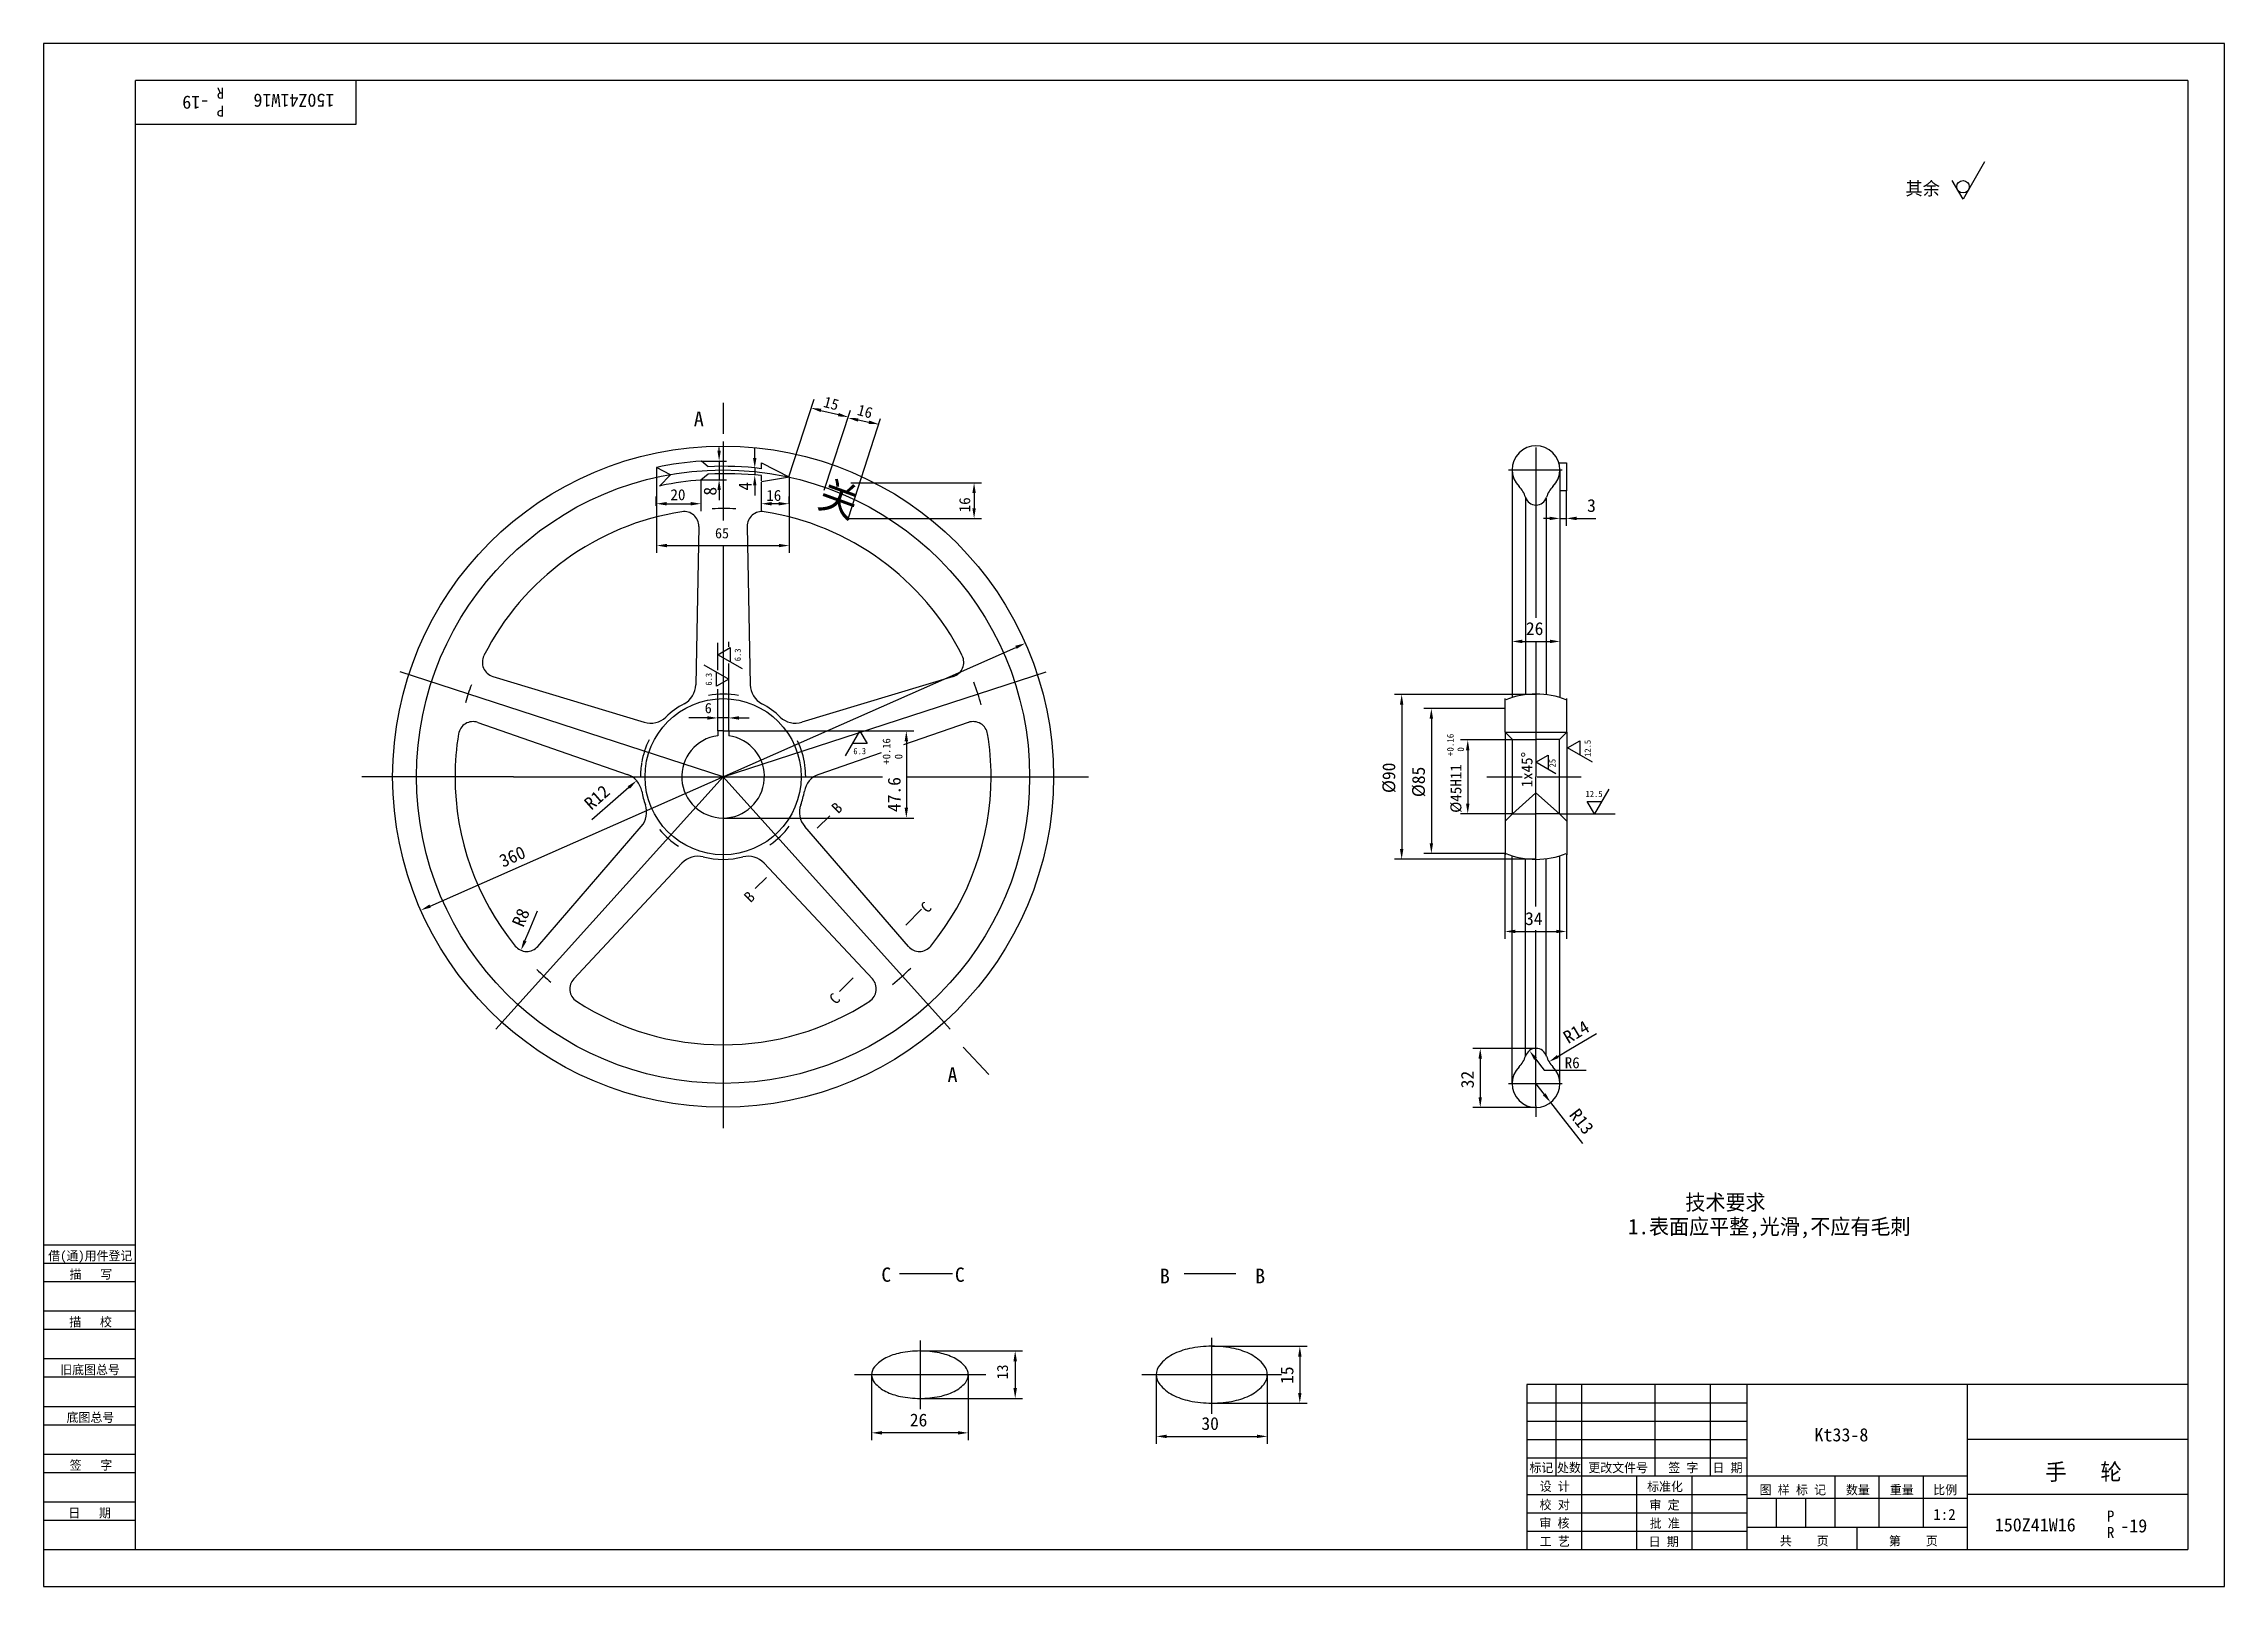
# Model space of a CAD drawing. Header units: metres. Extents: x 0 to 594, y 0 to 420.
import ezdxf

# ---------------------------------------------------------------- set-up
doc = ezdxf.new("R2010")
doc.units = ezdxf.units.M
for name, color, linetype in [('C', 6, 'Continuous'), ('D', 1, 'Continuous'), ('FL', 5, 'Continuous'), ('T', 7, 'Continuous'), ('TL', 4, 'Continuous')]:
    doc.layers.add(name, color=color, linetype=linetype)

# ---------------------------------------------------------------- blocks, each defined once
blk = doc.blocks.new('TUKUN2')
at = {"layer": 'FL'}
for p, q in [((594, 420), (0, 420)), ((0, 420), (0, 0)), ((594, 0), (594, 420)), ((0, 83), (25, 83)), ((0, 75), (25, 75)), ((0, 70), (25, 70)), ((0, 62), (25, 62)), ((0, 57), (25, 57)), ((412, 30), (412, 55)), ((419, 10), (419, 55)), ((439, 30), (439, 55)), ((454, 30), (454, 55)), ((0, 49), (25, 49)), ((404, 50), (464, 50)), ((0, 44), (25, 44)), ((404, 45), (464, 45)), ((0, 36), (25, 36)), ((404, 40), (464, 40)), ((0, 31), (25, 31)), ((404, 35), (464, 35)), ((449, 10), (449, 30)), ((404, 25), (464, 25)), ((0, 23), (25, 23)), ((0, 18), (25, 18)), ((404, 20), (464, 20)), ((404, 15), (464, 15)), ((0, 0), (594, 0))]:
    blk.add_line(p, q, dxfattribs=at)
at = {"layer": 'TL'}
for p, q in [((584, 410), (25, 410)), ((25, 10), (25, 410)), ((85, 410), (85, 398)), ((584, 410), (584, 10)), ((85, 398), (25, 398)), ((0, 93), (25, 93)), ((0, 88), (25, 88)), ((584, 55), (404, 55)), ((404, 55), (404, 10)), ((464, 10), (464, 55)), ((524, 10), (524, 55)), ((584, 40), (524, 40)), ((524, 30), (404, 30)), ((434, 10), (434, 30)), ((488, 16), (488, 30)), ((500, 16), (500, 30)), ((512, 16), (512, 30)), ((464, 24), (524, 24)), ((472, 16), (472, 24)), ((480, 16), (480, 24)), ((584, 25), (524, 25)), ((524, 16), (464, 16)), ((494, 10), (494, 16)), ((0, 10), (584, 10))]:
    blk.add_line(p, q, dxfattribs=at)
at = {"layer": 'T'}
for s, p in [('借(通)用件登记', (1.26, 88.76)), ('描   写', (7.09, 83.76)), ('描   校', (6.98, 70.76)), ('旧底图总号', (4.52, 57.76)), ('底图总号', (6.25, 44.76)), ('签   字', (7.1, 31.76)), ('标记', (404.71, 31.07)), ('处数', (412.22, 31.07)), ('更改文件号', (420.75, 31.07)), ('签 字', (442.53, 31.07)), ('日 期', (454.57, 31.07)), ('校 对', (407.48, 20.99)), ('设 计', (407.5, 25.99)), ('标准化', (436.77, 25.93)), ('审 定', (437.39, 20.93)), ('图 样 标 记', (467.4, 25.04)), ('数量', (490.92, 25.04)), ('重量', (502.88, 25.04)), ('比例', (514.7, 25.04)), ('日   期', (6.72, 18.76)), ('审 核', (407.41, 15.99)), ('批 准', (437.46, 15.93)), ('工 艺', (407.52, 10.99)), ('日 期', (437.18, 10.93)), ('共    页', (472.91, 11.13)), ('第    页', (502.62, 11.13))]:
    blk.add_text(s, height=2.5, dxfattribs=at).set_placement(p)

msp = doc.modelspace()

# ---------------------------------------------------------------- linework, layer by layer
at = {"layer": 'C'}
for p, q in [((185.07, 311.69), (185.07, 290.18)), ((406.49, 310.04), (406.49, 263.71)), ((399.05, 303.99), (413.6, 303.99)), ((185.07, 283.35), (185.07, 124.78)), ((406.49, 257.25), (406.49, 220.43)), ((185.07, 220.43), (97.09, 249.01)), ((185.07, 220.43), (273.04, 249.01)), ((112.37, 220.43), (86.65, 220.43)), ((128.03, 220.43), (112.37, 220.43)), ((185.07, 220.43), (123.17, 151.69)), ((128.03, 220.43), (228.47, 220.43)), ((185.07, 220.43), (246.96, 151.69)), ((234.99, 220.43), (284.59, 220.43)), ((393.08, 220.43), (402.69, 220.43)), ((406.49, 185.08), (406.49, 220.43)), ((406.79, 220.43), (418.8, 220.43)), ((406.49, 130.82), (406.49, 178.61)), ((399.05, 136.87), (413.6, 136.87)), ((406.49, 130.82), (406.49, 127.8)), ((238.75, 66.98), (238.75, 48.25)), ((318.15, 67.64), (318.15, 46.96)), ((220.85, 57.71), (256.64, 57.71)), ((299.14, 57.71), (337.17, 57.71))]:
    msp.add_line(p, q, dxfattribs=at)
msp.add_circle((185.07, 220.43), 83.5, dxfattribs=at)
at = {"layer": 'D'}
for p, q in [((528.66, 387.8), (522.81, 377.66)), ((522.81, 377.66), (519.88, 382.73)), ((202.95, 302.07), (209.88, 323.2)), ((211.72, 320.16), (216.47, 318.99)), ((212.57, 298.4), (219.78, 320.2)), ((219.23, 290.88), (227.92, 317.92)), ((221.86, 317.55), (224.81, 316.94)), ((183.99, 309.17), (183.99, 310.07)), ((193.7, 307.23), (193.7, 310.03)), ((166.98, 304.62), (166.98, 281.35)), ((179.13, 306.37), (185.99, 306.37)), ((183.99, 306.37), (183.99, 301.27)), ((193.7, 304.43), (193.7, 302.54)), ((179.05, 301.21), (179.05, 292.75)), ((179.13, 301.27), (185.99, 301.27)), ((183.99, 298.47), (183.99, 295.67)), ((193.7, 299.74), (193.7, 296.94)), ((195.49, 300.64), (195.49, 292.75)), ((203.06, 301.96), (203.06, 281.35)), ((219.86, 300.44), (255.44, 300.44)), ((253.44, 297.64), (253.44, 293.52)), ((414.73, 298.21), (414.73, 288.75)), ((166.89, 294.18), (166.89, 296.75)), ((169.69, 294.75), (176.25, 294.75)), ((200.23, 294.75), (198.29, 294.75)), ((203.03, 294.75), (203.03, 296.75)), ((219.11, 290.72), (255.44, 290.72)), ((410.19, 290.75), (408.56, 290.75)), ((412.99, 290.75), (414.73, 290.75)), ((417.53, 290.75), (420.33, 290.75)), ((420.33, 290.75), (422.76, 290.75)), ((169.78, 283.35), (200.26, 283.35)), ((105.29, 185.21), (264.84, 255.64)), ((183.6, 249.42), (183.6, 256.9)), ((183.6, 253.65), (186.98, 255.6)), ((186.6, 255.77), (186.6, 257.11)), ((186.98, 255.6), (186.98, 251.7)), ((402.73, 257.25), (410.27, 257.25)), ((179.87, 250.92), (186.63, 247.01)), ((190.36, 249.75), (183.6, 253.65)), ((186.6, 238.42), (186.6, 251.26)), ((183.25, 245.06), (183.25, 248.96)), ((186.63, 247.01), (183.25, 245.06)), ((183.6, 236.42), (183.6, 244.3)), ((183.6, 232.88), (183.6, 238.42)), ((186.6, 232.88), (186.6, 238.42)), ((406.47, 242.82), (367.91, 242.82)), ((369.91, 240.02), (369.91, 200.74)), ((398.1, 239), (375.99, 239)), ((178, 236.42), (175.74, 236.42)), ((180.8, 236.42), (178, 236.42)), ((186.6, 236.42), (183.6, 236.42)), ((186.6, 232.88), (236.99, 232.88)), ((189.4, 236.42), (192.2, 236.42)), ((218.43, 226.1), (222.34, 232.86)), ((222.34, 232.86), (224.29, 229.48)), ((377.99, 236.2), (377.99, 202.33)), ((224.29, 229.48), (220.38, 229.48)), ((234.99, 230.08), (234.99, 211.96)), ((400.15, 230.43), (385.91, 230.43)), ((387.91, 227.63), (387.91, 213.11)), ((406.47, 224.35), (409.85, 226.3)), ((409.85, 226.3), (409.85, 222.4)), ((415.1, 228.26), (418.48, 230.21)), ((421.86, 224.36), (415.1, 228.26)), ((418.48, 230.21), (418.48, 226.31)), ((411.87, 221.23), (406.47, 224.35)), ((155.78, 214.32), (149.33, 208.65)), ((159.42, 217.51), (155.78, 214.32)), ((400.1, 210.34), (406.49, 215.99)), ((406.49, 215.99), (412.89, 210.34)), ((426.33, 217.04), (422.42, 210.28)), ((184.99, 209.16), (236.99, 209.16)), ((400.15, 210.31), (385.91, 210.31)), ((412.98, 210.28), (428.03, 210.28)), ((420.47, 213.66), (424.38, 213.66)), ((422.42, 210.28), (420.47, 213.66)), ((406.47, 197.94), (367.91, 197.94)), ((398, 199.53), (375.99, 199.53)), ((398.04, 199.44), (398.04, 176.29)), ((414.81, 199.29), (414.81, 176.29)), ((131.11, 175.74), (132.25, 178.47)), ((132.25, 178.47), (134.53, 183.94)), ((400.84, 178.29), (412.01, 178.29)), ((415.47, 146.05), (422.98, 150.54)), ((406.49, 146.46), (389.31, 146.46)), ((391.31, 143.66), (391.31, 133.18)), ((406.37, 143.62), (408.06, 141.39)), ((412.45, 144.24), (415.47, 146.05)), ((408.77, 133.95), (406.49, 136.87)), ((408.06, 141.39), (408.69, 140.55)), ((408.69, 140.55), (420.14, 140.55)), ((410.49, 131.74), (413.92, 127.32)), ((406.55, 130.38), (389.31, 130.38)), ((413.92, 127.32), (419.2, 120.54)), ((233.11, 85.2), (247.56, 85.2)), ((310.64, 85.2), (324.75, 85.2)), ((318.19, 65.37), (344.17, 65.37)), ((238.7, 64.08), (266.64, 64.08)), ((264.64, 61.28), (264.64, 53.96)), ((342.17, 62.57), (342.17, 52.67)), ((225.54, 57.6), (225.54, 39.79)), ((251.85, 57.71), (251.85, 39.79)), ((303.08, 57.71), (303.08, 38.83)), ((333.3, 57.71), (333.3, 38.83)), ((238.7, 51.16), (266.64, 51.16)), ((318.19, 49.87), (344.17, 49.87)), ((249.05, 41.79), (228.34, 41.79)), ((305.88, 40.83), (330.5, 40.83))]:
    msp.add_line(p, q, dxfattribs=at)
msp.add_circle((522.81, 381.04), 1.69, dxfattribs=at)
for points in [[(211.83, 320.61), (211.61, 319.71), (209, 320.83)], [(216.58, 319.45), (216.36, 318.54), (219.19, 318.33)], [(221.95, 318.01), (221.76, 317.09), (219.11, 318.11)], [(224.9, 317.4), (224.71, 316.48), (227.55, 316.37)], [(183.53, 309.17), (184.46, 309.17), (183.99, 306.37)], [(193.23, 307.23), (194.16, 307.23), (193.7, 304.43)], [(183.53, 298.47), (184.46, 298.47), (183.99, 301.27)], [(193.23, 299.74), (194.16, 299.74), (193.7, 302.54)], [(252.97, 297.64), (253.9, 297.64), (253.44, 300.44)], [(169.69, 295.21), (169.69, 294.28), (166.89, 294.75)], [(176.25, 295.21), (176.25, 294.28), (179.05, 294.75)], [(198.29, 295.21), (198.29, 294.28), (195.49, 294.75)], [(200.23, 295.21), (200.23, 294.28), (203.03, 294.75)], [(252.97, 293.52), (253.9, 293.52), (253.44, 290.72)], [(410.19, 291.21), (410.19, 290.28), (412.99, 290.75)], [(417.53, 291.21), (417.53, 290.28), (414.73, 290.75)], [(169.78, 283.82), (169.78, 282.89), (166.98, 283.35)], [(200.26, 283.82), (200.26, 282.89), (203.06, 283.35)], [(265.03, 255.21), (264.65, 256.07), (267.4, 256.77)], [(402.73, 257.72), (402.73, 256.79), (399.93, 257.25)], [(410.27, 257.72), (410.27, 256.79), (413.07, 257.25)], [(369.44, 240.02), (370.37, 240.02), (369.91, 242.82)], [(377.52, 236.2), (378.46, 236.2), (377.99, 239)], [(180.8, 236.89), (180.8, 235.96), (183.6, 236.42)], [(189.4, 236.89), (189.4, 235.96), (186.6, 236.42)], [(234.52, 230.08), (235.45, 230.08), (234.99, 232.88)], [(387.44, 227.63), (388.37, 227.63), (387.91, 230.43)], [(159.72, 217.16), (159.11, 217.86), (161.52, 219.36)], [(234.52, 211.96), (235.45, 211.96), (234.99, 209.16)], [(387.44, 213.11), (388.37, 213.11), (387.91, 210.31)], [(377.52, 202.33), (378.46, 202.33), (377.99, 199.53)], [(369.44, 200.74), (370.37, 200.74), (369.91, 197.94)], [(105.48, 184.79), (105.1, 185.64), (102.73, 184.08)], [(400.84, 178.76), (400.84, 177.83), (398.04, 178.29)], [(412.01, 178.76), (412.01, 177.83), (414.81, 178.29)], [(131.54, 175.56), (130.68, 175.92), (130.03, 173.16)], [(390.84, 143.66), (391.77, 143.66), (391.31, 146.46)], [(406, 143.34), (406.75, 143.9), (404.69, 145.86)], [(412.69, 143.84), (412.21, 144.65), (410.04, 142.81)], [(390.84, 133.18), (391.77, 133.18), (391.31, 130.38)], [(408.4, 133.66), (409.13, 134.23), (410.49, 131.74)], [(341.7, 62.57), (342.63, 62.57), (342.17, 65.37)], [(264.17, 61.28), (265.11, 61.28), (264.64, 64.08)], [(264.17, 53.96), (265.11, 53.96), (264.64, 51.16)], [(341.7, 52.67), (342.63, 52.67), (342.17, 49.87)], [(228.34, 42.26), (228.34, 41.33), (225.54, 41.79)], [(249.05, 42.26), (249.05, 41.33), (251.85, 41.79)], [(305.88, 41.3), (305.88, 40.37), (303.08, 40.83)], [(330.5, 41.3), (330.5, 40.37), (333.3, 40.83)]]:
    msp.add_solid(points, dxfattribs=at)
at = {"layer": 'TL'}
for p, q in [((185.12, 322.17), (185.12, 313.74)), ((170.71, 302.6), (166.98, 304.62)), ((180.97, 304.8), (179.18, 306.34)), ((195.56, 305.12), (195.56, 305.91)), ((195.56, 305.88), (203.14, 301.98)), ((195.56, 304.27), (195.56, 305.12)), ((399.99, 303.99), (399.99, 241.97)), ((412.82, 305.92), (414.82, 305.92)), ((412.99, 303.99), (412.99, 241.97)), ((414.82, 305.92), (414.82, 298.22)), ((170.71, 302.6), (167.74, 299.55)), ((168.27, 299.67), (167.79, 299.53)), ((180.97, 302.75), (179.02, 301.2)), ((195.56, 301.02), (195.56, 302.44)), ((203.14, 301.98), (195.57, 300.74)), ((414.82, 298.22), (413.05, 298.22)), ((403.63, 296.51), (403.63, 242.74)), ((409.31, 296.48), (409.31, 242.75)), ((178.47, 288.53), (177.64, 245.45)), ((191.66, 288.53), (192.49, 245.45)), ((122.34, 247.75), (163.58, 235.24)), ((247.8, 247.75), (206.55, 235.24)), ((398.1, 232.52), (398.1, 241.68)), ((414.89, 232.52), (414.89, 241.68)), ((118.26, 235.2), (158.98, 221.07)), ((183.6, 232.88), (183.6, 231.58)), ((185.1, 232.88), (183.6, 232.88)), ((185.1, 232.88), (186.6, 232.88)), ((186.6, 232.88), (186.6, 231.57)), ((251.87, 235.2), (234.21, 229.07)), ((398.1, 232.52), (414.67, 232.52)), ((398.1, 232.52), (398.1, 208.34)), ((400.1, 230.52), (398.1, 232.52)), ((412.89, 230.52), (414.89, 232.52)), ((414.89, 232.52), (414.89, 208.34)), ((228.1, 226.95), (211.15, 221.07)), ((400.1, 230.52), (406.5, 230.52)), ((400.1, 210.34), (400.1, 230.45)), ((412.89, 230.52), (406.48, 230.52)), ((412.89, 210.34), (412.89, 230.45)), ((214.16, 209.75), (210.71, 206.4)), ((400.1, 210.34), (398.1, 208.34)), ((398.1, 208.34), (398.1, 199.18)), ((400.1, 210.34), (406.5, 210.34)), ((412.89, 210.34), (406.48, 210.34)), ((414.89, 208.34), (412.89, 210.34)), ((414.89, 208.34), (414.89, 199.18)), ((134.59, 174.23), (162.8, 206.83)), ((235.54, 174.23), (207.34, 206.83)), ((144.4, 165.4), (173.87, 196.86)), ((225.73, 165.4), (196.26, 196.86)), ((399.99, 136.87), (399.99, 198.89)), ((403.63, 144.34), (403.63, 198.11)), ((409.31, 144.37), (409.31, 198.1)), ((412.99, 136.87), (412.99, 198.89)), ((196.92, 193), (193.81, 189.97)), ((239.13, 184.33), (234.86, 180.04)), ((220.53, 165.66), (216.81, 161.94)), ((250.49, 146.76), (257.46, 139.38))]:
    msp.add_line(p, q, dxfattribs=at)
msp.add_lwpolyline([(195.56, 302.44, 0.04), (180.97, 302.75, 0.04)], format="xyb", dxfattribs=at)
for points in [[(318.19, 65.37, 0.05), (312.09, 64.73, 0.07), (307.51, 63.1, 0.1), (304.01, 60.26, 0.17), (303.08, 57.62, 0.17), (304.01, 54.99, 0.1), (307.51, 52.15, 0.07), (312.09, 50.52, 0.05), (318.19, 49.88, 0.05), (324.3, 50.52, 0.07), (328.88, 52.15, 0.1), (332.37, 54.99, 0.17), (333.3, 57.62, 0.17), (332.37, 60.26, 0.1), (328.88, 63.1, 0.07), (324.3, 64.73, 0.05)], [(238.7, 64.08, 0.05), (233.37, 63.55, 0.06), (229.39, 62.19, 0.1), (226.33, 59.8, 0.18), (225.54, 57.62, 0.18), (226.33, 55.44, 0.1), (229.39, 53.06, 0.06), (233.37, 51.7, 0.05), (238.7, 51.16, 0.05), (244.02, 51.7, 0.06), (248, 53.06, 0.1), (251.06, 55.44, 0.18), (251.85, 57.62, 0.18), (251.06, 59.8, 0.1), (248, 62.19, 0.06), (244.02, 63.55, 0.05)]]:
    msp.add_lwpolyline(points, format="xyb", close=True, dxfattribs=at)
for radius in [90, 21.25]:
    msp.add_circle((185.07, 220.43), radius, dxfattribs=at)
for centre, radius, start, end in [((406.49, 303.99), 6.5, 315.08, 224.92), ((184.98, 221.04), 85.5, 93.89, 102.15), ((185.07, 220.43), 84.5, 82.87, 92.8), ((185.07, 220.43), 81, 94.31, 101.96), ((403.31, 300.81), 2, 224.92, 224.92), ((396.94, 294.46), 7, 17.09, 44.92), ((416.05, 294.46), 7, 135.08, 162.91), ((185.07, 220.43), 73, 98.83, 153.17), ((174.47, 288.61), 4, 358.9, 98.83), ((185.07, 220.43), 73, 87.3, 92.33), ((195.66, 288.61), 4, 81.17, 181.1), ((185.07, 220.43), 73, 26.83, 81.17), ((406.49, 297.39), 3, 197.09, 342.91), ((123.5, 251.57), 4, 153.17, 253.13), ((246.64, 251.57), 4, 286.87, 26.83), ((185.07, 220.43), 73, 159.93, 163.98), ((171.65, 245.57), 6, 298.09, 358.9), ((198.49, 245.57), 6, 181.1, 241.91), ((185.07, 220.43), 73, 15.52, 20.62), ((185.07, 220.43), 22.5, 118.09, 133.84), ((185.07, 220.43), 22.5, 79.23, 100.15), ((185.07, 220.43), 22.5, 46.16, 61.91), ((406.49, 220.43), 22.5, 90, 111.4), ((406.49, 220.43), 22.5, 68.6, 90), ((185.07, 220.43), 73, 170.83, 180), ((116.95, 231.42), 4, 70.87, 170.83), ((165.33, 240.98), 6, 253.13, 313.84), ((204.81, 240.98), 6, 226.16, 286.87), ((253.19, 231.42), 4, 9.17, 109.13), ((185.07, 220.43), 73, 0, 9.17), ((185.07, 220.43), 22.5, 153.56, 169.99), ((185.07, 220.43), 11.25, 97.51, 82.19), ((185.07, 220.43), 22.5, 7.79, 25.77), ((185.07, 220.43), 73, 180, 219.17), ((157.01, 215.4), 6, 10.16, 70.87), ((185.07, 220.43), 22.5, 170.36, 180), ((213.12, 215.4), 6, 109.13, 169.84), ((185.07, 220.43), 22.5, 0, 7.79), ((185.07, 220.43), 73, 320.83, 0), ((185.07, 220.43), 22.5, 190.16, 199.84), ((185.07, 220.43), 22.5, 340.16, 349.84), ((158.26, 210.75), 6, 319.13, 19.84), ((211.87, 210.75), 6, 160.16, 220.87), ((185.07, 220.43), 22.5, 219.75, 237.32), ((185.07, 220.43), 22.5, 304.62, 323.24), ((178.25, 192.76), 6, 76.16, 136.87), ((185.07, 220.43), 22.5, 256.16, 283.84), ((191.88, 192.76), 6, 43.13, 103.84), ((406.49, 220.43), 22.5, 248.6, 270), ((406.49, 220.43), 22.5, 270, 291.4), ((131.57, 176.85), 4, 219.17, 319.13), ((238.56, 176.85), 4, 220.87, 320.83), ((185.07, 220.43), 73, 226.01, 230.05), ((185.07, 220.43), 73, 309.2, 314.43), ((147.32, 162.67), 4, 136.87, 236.83), ((222.81, 162.67), 4, 303.17, 43.13), ((185.07, 220.43), 73, 236.83, 303.17), ((396.94, 146.4), 7, 315.08, 342.91), ((406.49, 143.46), 3, 17.09, 162.91), ((416.05, 146.4), 7, 197.09, 224.92), ((406.49, 136.87), 6.5, 135.08, 44.92), ((403.31, 140.04), 2, 135.08, 135.08)]:
    msp.add_arc(centre, radius, start, end, dxfattribs=at)

# ---------------------------------------------------------------- block references
at = {"layer": 'D'}
msp.add_blockref('TUKUN2', (0, 0), dxfattribs=at)

# ---------------------------------------------------------------- texts
for s, height, rotation, p in [('-19', 3.6, 180, (45.11, 405.78)), ('R', 3, 180, (49.19, 407.98)), ('150Z41W16', 3.6, 180, (79.2, 406.33)), ('P', 3, 180, (49.19, 403.13)), ('15', 3, 345, (212.18, 321.15)), ('16', 3, 345, (221.38, 318.97)), ('8', 3.5, 90, (183.28, 296.95)), ('4', 3.5, 90, (192.82, 298.31)), ('16', 3, 90, (252.38, 292.4)), ('6.3', 1.7, 90, (189.91, 251.87)), ('6.3', 1.7, 90, (182.02, 245.23)), ('+0.16', 1.8, 90, (384.06, 226.02)), ('+0.16', 2.1, 90, (230.63, 223.75)), (' 0', 2.1, 90, (233.92, 223.75)), (' 0', 1.8, 90, (386.88, 226.02)), ('1x45%%d', 3, 90, (405.54, 217.51)), ('12.5', 1.7, 90, (421.41, 225.83)), ('47.6', 3.5, 90, (233.43, 210.8)), ('%%c90', 3.5, 90, (368.16, 215.97)), ('%%c85', 3.5, 90, (376.24, 214.85)), ('%%C45H11', 3, 90, (386.17, 210.59)), ('25', 1.7, 90, (411.81, 222.97)), ('R12', 3.5, 41.31, (149.19, 211.15)), ('B', 3, 45, (216.42, 210.17)), ('360', 3.5, 23.82, (125.11, 195.66)), ('R8', 3.5, 67.34, (130.67, 179.23)), ('B', 3, 45, (192.58, 185.95)), ('C', 3, 45, (240.69, 183.11)), ('C', 3, 45, (215.78, 158.23)), ('R14', 3.5, 30.87, (415.29, 147.6)), ('32', 3.5, 90, (389.56, 135.59)), ('R13', 3.5, 307.89, (415.36, 128.32)), ('13', 3, 90, (262.67, 56.33)), ('15', 3.5, 90, (340.42, 55.12))]:
    msp.add_text(s, height=height, rotation=rotation, dxfattribs=at).set_placement(p)
for s, height, p in [('其余', 3.6, (507.15, 378.76)), ('A', 4, (177.1, 315.85)), ('20', 3, (170.74, 295.7)), ('16', 3, (196.84, 295.52)), ('3', 3.5, (420.42, 292.5)), ('65', 2.8, (182.88, 285.32)), ('26', 3.5, (403.75, 259)), ('6', 2.8, (180.08, 237.71)), ('6.3', 1.7, (220.55, 226.55)), ('12.5', 1.7, (420, 214.89)), ('34', 3.5, (403.51, 180.04)), ('R6', 3, (414.32, 141.07)), ('A', 4, (246.21, 137.28)), ('技术要求', 4.2, (447.18, 102.45)), ('1.表面应平整,光滑,不应有毛刺', 4.2, (431.56, 95.85)), ('C', 3.9, (228.19, 82.91)), ('C', 3.9, (248.22, 82.91)), ('B', 4, (304.04, 82.49)), ('B', 4, (330, 82.49)), ('26', 3.5, (235.94, 43.54)), ('30', 3.5, (315.36, 42.58)), ('Kt33-8', 3.6, (482.34, 39.47)), ('手   轮', 4.5, (545.18, 28.92)), ('1:2', 3, (514.69, 18.08)), ('150Z41W16', 3.6, (531.46, 14.95)), ('P', 3, (561.99, 17.64)), ('-19', 3.6, (565.64, 14.68)), ('R', 3, (561.99, 13.17))]:
    msp.add_text(s, height=height, dxfattribs=at).set_placement(p)
at = {"layer": 'TL'}
msp.add_text('关', height=8, rotation=340, dxfattribs=at).set_placement((210.4, 294.04))

doc.saveas('drawing.dxf')
